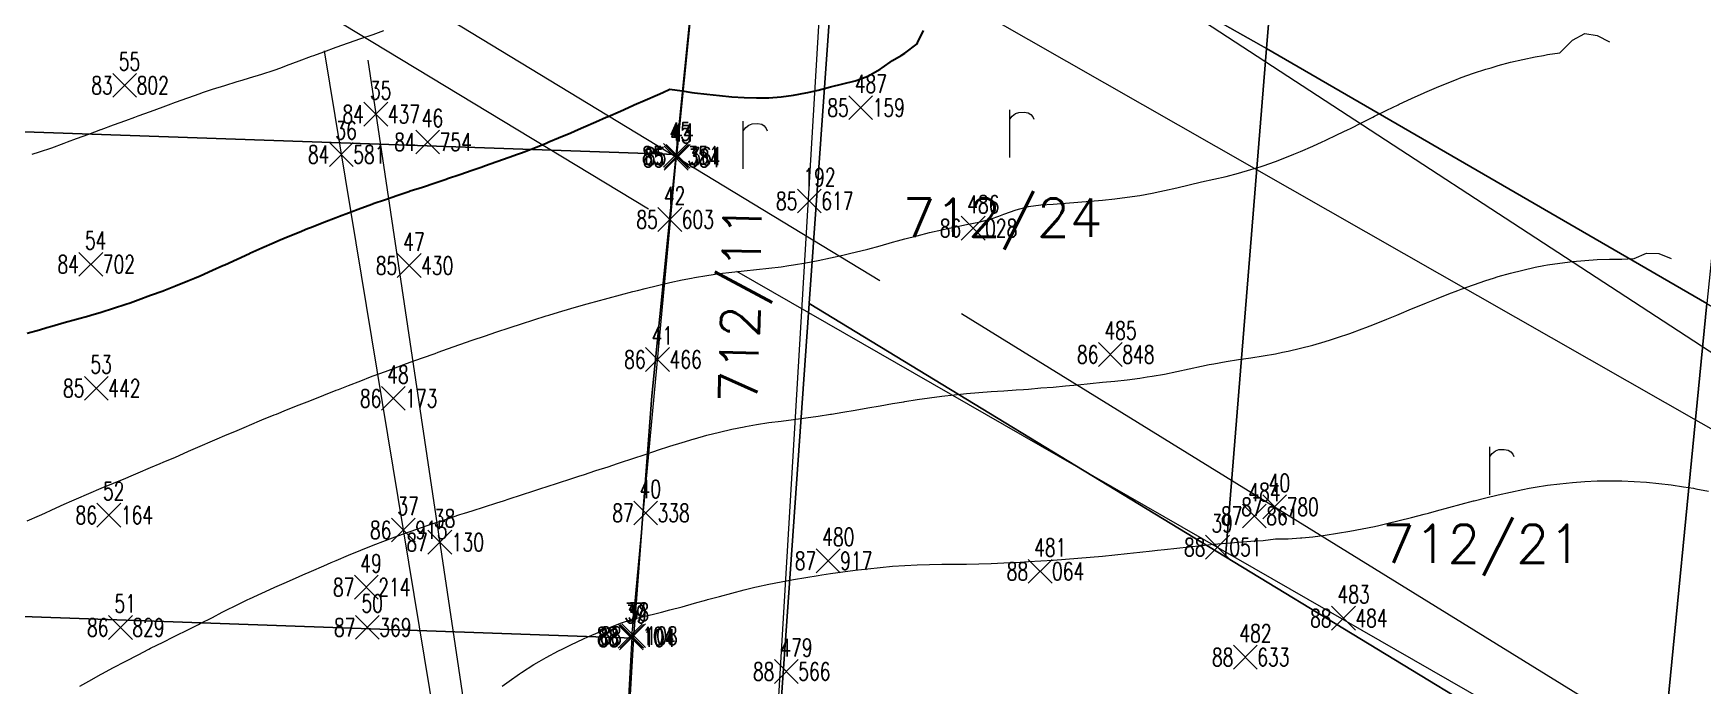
# Model space of a CAD drawing. Extents: x -443817 to 3, y -1171930 to -442383.
# Drawn here: x -442411.8 to -442341.8, y -1170158.9 to -1170131.6 of the extents above; entities that cross this region are included whole.
import ezdxf
from ezdxf.enums import TextEntityAlignment as Align

# ---------------------------------------------------------------- set-up
doc = ezdxf.new("R2010")
doc.units = 0
doc.header["$LTSCALE"] = 0.5
doc.header["$PDMODE"] = 3
doc.header["$PDSIZE"] = 0.5
doc.linetypes.add('121', pattern=[2, 1, -1])
for name, color, linetype in [('BO', 2, 'Continuous'), ('CB', 7, 'Continuous'), ('POLOHOPIS', 7, 'Continuous'), ('VB', 11, 'Continuous'), ('VYSKOPIS', 15, 'Continuous')]:
    doc.layers.add(name, color=color, linetype=linetype)
for name, color, linetype, lineweight in [('BO_PK', 1, 'Continuous', 0), ('CB_PK', 1, 'Continuous', 0), ('CESTA', 8, 'Continuous', 0), ('ELKABLE_NN_22', 166, 'Continuous', 0), ('ELKABLE_VN_110', 200, 'Continuous', 0), ('KLADPAR', 7, 'Continuous', 0), ('VB_PK', 1, 'Continuous', 0)]:
    doc.layers.add(name, color=color, linetype=linetype, lineweight=lineweight)
doc.styles.add('ROMANS', font='romans.shx', dxfattribs={"height": 0.2})
doc.styles.add('Style-simplex', font='simplex.shx')
doc.styles.add('T', font='romans.shx', dxfattribs={"width": 0.7, "height": 1.5})
doc.linetypes.add('660a', pattern='A,1.6,-3.3,1.6,-3.3,1.6,-6.4,["u",Style-simplex,S=0.1,R=0,X=0,Y=0],-6.4,1.6,-3.3,1.6,-3.3', length=34)
doc.linetypes.add('660aa', pattern='A,4.2,-6.4,["u",Style-simplex,S=0.1,R=0,X=0,Y=0],-6.4', length=17)
doc.linetypes.add('661a', pattern='A,1.6,-3.3,1.6,-3.3,1.6,-6.4,["v",Style-simplex,S=0.1,R=0,X=0,Y=0],-6.4,1.6,-3.3,1.6,-3.3', length=34)

# ---------------------------------------------------------------- blocks, each defined once
blk = doc.blocks.new('0')
at = {"layer": 'BO', "linetype": 'Continuous'}
blk.add_point((0, 0), dxfattribs=at)
at = {"linetype": 'ByBlock', "style": 'T', "width": 0.7, "flags": 1}
blk.add_attdef('0', text='', height=1.5, dxfattribs=at).set_placement((0, 0), align=Align.MIDDLE)
at = {"layer": 'CB', "linetype": 'ByBlock', "style": 'T', "width": 0.7}
blk.add_attdef('C', (-0.5, 1.25), '', height=1.5, dxfattribs=at)
at = {"layer": 'VB', "linetype": 'ByBlock', "style": 'T', "width": 0.7}
blk.add_attdef('1', text='', height=1.5, dxfattribs=at).set_placement((-1, -0.75), align=Align.RIGHT)
at = {"layer": 'VB', "linetype": '121', "style": 'T', "width": 0.7}
blk.add_attdef('2', (1, -0.75), '', height=1.5, dxfattribs=at)
blk = doc.blocks.new('1')
at = {"layer": 'BO_PK', "linetype": 'Continuous'}
blk.add_point((0, 0), dxfattribs=at)
blk = doc.blocks.new('$479')
at = {"color": 0, "flags": 128}
for points in [[(0, 0), (0, 1.27), (0, 2)], [(0, 1.6), (0.1, 1.73), (0.23, 1.84), (0.37, 1.89), (0.6, 1.9), (0.77, 1.87), (0.87, 1.8), (0.96, 1.7), (1, 1.6)]]:
    blk.add_lwpolyline(points, dxfattribs=at)

msp = doc.modelspace()

# ---------------------------------------------------------------- linework, layer by layer
at = {"layer": 'CESTA', "lineweight": 0}
msp.add_line((-442386.704391, -1170156.827609), (-442384.835954, -1170136.721025), dxfattribs=at)
at = {"layer": 'CESTA', "lineweight": 0, "flags": 128}
for points in [[(-442378.329176, -1170121.866), (-442380.813732, -1170163.550699), (-442381.862, -1170177.056)], [(-442383.862305, -1170126.971666), (-442384.835954, -1170136.721025)], [(-442386.704391, -1170156.827609), (-442387.257, -1170166.679)]]:
    msp.add_lwpolyline(points, dxfattribs=at)
at = {"layer": 'ELKABLE_NN_22', "linetype": '660a', "lineweight": 0}
for p, q in [((-442442.633, -1170101.645), (-442376.318323, -1170141.912576)), ((-442443.73, -1170103.951), (-442386.00632, -1170138.907744)), ((-442397.773744, -1170132.681352), (-442391.623451, -1170173.853189)), ((-442382.327344, -1170141.528549), (-442337.6, -1170167.197)), ((-442372.904876, -1170143.297368), (-442336.392, -1170165.833))]:
    msp.add_line(p, q, dxfattribs=at)
at = {"layer": 'ELKABLE_NN_22', "linetype": '660aa', "lineweight": 0}
msp.add_line((-442399.599329, -1170132.286056), (-442392.710793, -1170174.020298), dxfattribs=at)
at = {"layer": 'ELKABLE_VN_110', "linetype": '661a', "lineweight": 0}
for p, q in [((-442380.773, -1170119.288), (-442329.233, -1170152.92)), ((-442382.486, -1170124.738), (-442330.296, -1170154.523))]:
    msp.add_line(p, q, dxfattribs=at)
at = {"layer": 'KLADPAR', "color": 7, "linetype": 'Continuous', "flags": 128}
for points in [[(-442376.24, -1170057), (-442377.33, -1170072.51), (-442374.46, -1170074.72), (-442375.04, -1170082.7), (-442377.82, -1170122.21), (-442379.28, -1170142.88), (-442380.72, -1170163.34), (-442383.04, -1170196.24), (-442385.65, -1170196.14), (-442388.92, -1170196.01), (-442387.8, -1170176.85), (-442387.21, -1170166.65), (-442386.64, -1170156.9), (-442385.87, -1170146.75), (-442384.86, -1170136.63), (-442383.87, -1170126.95), (-442382.83, -1170116.93), (-442381.81, -1170106.96), (-442380.78, -1170096.96), (-442379.76, -1170087.08), (-442378.64, -1170076.17), (-442377.34, -1170063.49), (-442376.24, -1170057)], [(-442357.62, -1170095.75), (-442357.12, -1170096.08), (-442360.12, -1170132.2), (-442377.82, -1170122.21), (-442375.04, -1170082.7), (-442373.04, -1170082.58), (-442370.62, -1170086.06), (-442367.41, -1170089.56), (-442363.07, -1170092.16), (-442362.38, -1170092.61), (-442365.22, -1170096.91), (-442365.34, -1170098.41), (-442371.82, -1170097.87), (-442372.56, -1170106.84), (-442364.09, -1170107.54), (-442364.24, -1170109.29), (-442359.75, -1170109.66), (-442358.74, -1170097.5), (-442357.62, -1170095.75)], [(-442382.83, -1170116.93), (-442383.87, -1170126.95), (-442384.86, -1170136.63), (-442516.11, -1170132.07), (-442517.43, -1170122.23), (-442518.75, -1170112.32), (-442382.83, -1170116.93)], [(-442384.86, -1170136.63), (-442385.87, -1170146.75), (-442386.64, -1170156.9), (-442513.4, -1170152.4), (-442514.13, -1170146.96), (-442515.85, -1170134.04), (-442516.11, -1170132.07), (-442384.86, -1170136.63)], [(-442309.33, -1170185.43), (-442309.83, -1170186.29), (-442311.12, -1170188.12), (-442313.31, -1170189.31), (-442330.92, -1170189.65), (-442380.72, -1170163.34), (-442379.28, -1170142.88), (-442361.84, -1170153.49), (-442343.78, -1170164.48), (-442326.74, -1170174.84), (-442309.33, -1170185.43)]]:
    msp.add_lwpolyline(points, close=True, dxfattribs=at)
for points in [[(-442360.12, -1170132.2), (-442357.12, -1170096.08), (-442338.07, -1170107.88)], [(-442338.07, -1170107.88), (-442341.67, -1170142.88), (-442360.12, -1170132.2)]]:
    msp.add_lwpolyline(points, dxfattribs=at)
at = {"layer": 'KLADPAR', "color": 7, "linetype": 'Continuous'}
for points in [[(-442360.12, -1170132.2), (-442361.84, -1170153.49), (-442379.28, -1170142.88), (-442377.82, -1170122.21)], [(-442341.67, -1170142.88), (-442343.78, -1170164.48), (-442361.84, -1170153.49), (-442360.12, -1170132.2)], [(-442323.86, -1170153.4), (-442326.74, -1170174.84), (-442343.78, -1170164.48), (-442341.67, -1170142.88)], [(-442513.4, -1170152.4), (-442386.64, -1170156.9), (-442387.21, -1170166.65), (-442512.18, -1170161.94)]]:
    msp.add_3dface(points, dxfattribs=at)
at = {"layer": 'POLOHOPIS', "lineweight": 0}
for centre, radius in [((-442384.835954, -1170136.721025), 0.070817), ((-442386.704391, -1170156.827609), 0.074682)]:
    msp.add_circle(centre, radius, dxfattribs=at)
for p in [(-442384.835954, -1170136.721025), (-442386.704391, -1170156.827609)]:
    msp.add_point(p, dxfattribs=at)
at = {"layer": 'VYSKOPIS', "linetype": 'Continuous', "lineweight": 30, "elevation": 385, "flags": 128}
msp.add_lwpolyline([(-442412.049437, -1170144.128269), (-442411.531499, -1170143.977222), (-442411.220749, -1170143.884709), (-442411.013561, -1170143.825796), (-442410.495623, -1170143.680825), (-442409.977685, -1170143.539081), (-442409.459747, -1170143.389616), (-442409.376923, -1170143.36633), (-442408.941809, -1170143.241164), (-442408.423872, -1170143.076956), (-442407.905934, -1170142.907496), (-442407.73333, -1170142.847951), (-442407.387996, -1170142.724494), (-442406.870058, -1170142.533202), (-442406.35212, -1170142.341721), (-442406.32076, -1170142.329571), (-442405.834182, -1170142.135939), (-442405.316244, -1170141.92984), (-442405.026864, -1170141.811192), (-442404.798306, -1170141.715135), (-442404.280368, -1170141.484801), (-442403.848796, -1170141.292813), (-442403.76243, -1170141.253897), (-442403.244493, -1170141.017614), (-442402.726555, -1170140.780825), (-442402.712203, -1170140.774434), (-442402.208617, -1170140.550427), (-442401.690679, -1170140.32003), (-442401.542733, -1170140.256055), (-442401.172741, -1170140.097985), (-442400.654803, -1170139.883027), (-442400.293852, -1170139.737676), (-442400.136865, -1170139.67522), (-442399.618927, -1170139.469058), (-442399.100989, -1170139.274792), (-442398.955319, -1170139.219297), (-442398.583051, -1170139.075591), (-442398.065113, -1170138.886008), (-442397.56393, -1170138.700918), (-442397.547176, -1170138.694716), (-442397.029238, -1170138.515764), (-442396.5113, -1170138.336812), (-442396.048873, -1170138.182538), (-442395.993362, -1170138.164188), (-442395.475424, -1170137.997385), (-442394.957486, -1170137.824571), (-442394.493163, -1170137.664159), (-442394.439548, -1170137.645366), (-442393.92161, -1170137.468185), (-442393.403672, -1170137.292966), (-442392.978232, -1170137.14578), (-442392.885734, -1170137.113761), (-442392.367797, -1170136.934556), (-442391.849859, -1170136.75206), (-442391.498455, -1170136.627401), (-442391.331921, -1170136.56678), (-442390.813983, -1170136.368212), (-442390.296045, -1170136.158), (-442390.182746, -1170136.109022), (-442389.778107, -1170135.940701), (-442389.260169, -1170135.720238), (-442388.962001, -1170135.590643), (-442388.742231, -1170135.496358), (-442388.224293, -1170135.27001), (-442387.782541, -1170135.072264), (-442387.706355, -1170135.039422), (-442387.188418, -1170134.813074), (-442386.67048, -1170134.580462), (-442386.611301, -1170134.553885), (-442386.152542, -1170134.355443), (-442385.634604, -1170134.131499), (-442385.418817, -1170134.035505), (-442385.116666, -1170133.904329), (-442384.598728, -1170133.965962), (-442384.19175, -1170134.035505), (-442384.08079, -1170134.051515), (-442383.562852, -1170134.105682), (-442383.044914, -1170134.160987), (-442382.526976, -1170134.213825), (-442382.009039, -1170134.248565), (-442381.491101, -1170134.265207), (-442380.973163, -1170134.2585), (-442380.455225, -1170134.220596), (-442379.937287, -1170134.149281), (-442379.419349, -1170134.054679), (-442379.333047, -1170134.035505), (-442378.901411, -1170133.935778), (-442378.383473, -1170133.802893), (-442377.865535, -1170133.672602), (-442377.347597, -1170133.542691), (-442377.273624, -1170133.517126), (-442376.82966, -1170133.346654), (-442376.311722, -1170133.052851), (-442376.22934, -1170132.998747), (-442375.793784, -1170132.689378), (-442375.423855, -1170132.480368), (-442375.275846, -1170132.395385), (-442374.757908, -1170131.999007), (-442374.739004, -1170131.961989), (-442374.4923, -1170131.44361)], dxfattribs=at)
at = {"layer": 'VYSKOPIS', "linetype": 'Continuous', "lineweight": 18, "flags": 128}
for points, elevation in [([(-442412.049437, -1170151.990267), (-442411.531499, -1170151.762654), (-442411.30958, -1170151.660396), (-442411.013561, -1170151.527447), (-442410.495623, -1170151.28819), (-442410.170078, -1170151.142016), (-442409.977685, -1170151.058805), (-442409.459747, -1170150.84119), (-442408.941809, -1170150.623637), (-442408.941809, -1170150.623637), (-442408.423872, -1170150.409755), (-442407.905934, -1170150.195937), (-442407.692676, -1170150.105258), (-442407.387996, -1170149.974018), (-442406.870058, -1170149.757478), (-442406.474017, -1170149.586879), (-442406.35212, -1170149.534358), (-442405.834182, -1170149.311237), (-442405.316244, -1170149.081789), (-442405.285833, -1170149.0685), (-442404.798306, -1170148.861136), (-442404.280368, -1170148.635421), (-442404.082348, -1170148.550121), (-442403.76243, -1170148.415717), (-442403.244493, -1170148.196077), (-442402.859769, -1170148.031742), (-442402.726555, -1170147.976183), (-442402.208617, -1170147.76015), (-442401.690679, -1170147.550381), (-442401.601911, -1170147.513363), (-442401.172741, -1170147.338524), (-442400.654803, -1170147.129134), (-442400.319711, -1170146.994984), (-442400.136865, -1170146.922593), (-442399.618927, -1170146.720544), (-442399.100989, -1170146.513622), (-442399.006848, -1170146.476604), (-442398.583051, -1170146.309928), (-442398.065113, -1170146.112499), (-442397.660475, -1170145.958225), (-442397.547176, -1170145.915512), (-442397.029238, -1170145.723714), (-442396.5113, -1170145.531284), (-442396.26074, -1170145.439846), (-442395.993362, -1170145.343346), (-442395.475424, -1170145.156484), (-442394.957486, -1170144.969685), (-442394.823829, -1170144.921467), (-442394.439548, -1170144.782823), (-442393.92161, -1170144.601973), (-442393.403672, -1170144.420933), (-442393.351891, -1170144.403088), (-442392.885734, -1170144.24217), (-442392.367797, -1170144.067268), (-442391.849859, -1170143.896479), (-442391.8142, -1170143.884709), (-442391.331921, -1170143.725626), (-442390.813983, -1170143.558507), (-442390.296045, -1170143.40088), (-442390.185085, -1170143.36633), (-442389.778107, -1170143.239582), (-442389.260169, -1170143.087144), (-442388.742231, -1170142.939072), (-442388.423515, -1170142.847951), (-442388.224293, -1170142.791569), (-442387.706355, -1170142.650711), (-442387.188418, -1170142.513459), (-442386.67048, -1170142.379688), (-442386.467844, -1170142.329571), (-442386.152542, -1170142.252308), (-442385.634604, -1170142.125498), (-442385.116666, -1170142.002167), (-442384.598728, -1170141.88757), (-442384.217103, -1170141.811192), (-442384.08079, -1170141.783856), (-442383.562852, -1170141.702037), (-442383.044914, -1170141.627558), (-442382.526976, -1170141.565355), (-442382.009039, -1170141.511884), (-442381.491101, -1170141.458477), (-442380.973163, -1170141.401906), (-442380.455225, -1170141.336412), (-442380.136508, -1170141.292813), (-442379.937287, -1170141.264907), (-442379.419349, -1170141.180114), (-442378.901411, -1170141.078678), (-442378.383473, -1170140.97161), (-442377.865535, -1170140.853279), (-442377.535944, -1170140.774434), (-442377.347597, -1170140.72881), (-442376.82966, -1170140.595862), (-442376.311722, -1170140.457598), (-442375.793784, -1170140.314271), (-442375.577997, -1170140.256055), (-442375.275846, -1170140.174489), (-442374.757908, -1170140.03806), (-442374.23997, -1170139.910427), (-442373.722032, -1170139.785894), (-442373.491894, -1170139.737676), (-442373.204094, -1170139.676675), (-442372.686156, -1170139.568848), (-442372.168218, -1170139.466084), (-442371.650281, -1170139.329402), (-442371.335863, -1170139.219297), (-442371.132343, -1170139.140072), (-442370.614405, -1170138.949097), (-442370.096467, -1170138.819945), (-442369.578529, -1170138.747997), (-442369.060591, -1170138.714206), (-442368.887987, -1170138.700918), (-442368.542653, -1170138.673961), (-442368.024715, -1170138.634412), (-442367.506777, -1170138.594546), (-442366.988839, -1170138.549935), (-442366.470901, -1170138.497477), (-442365.952964, -1170138.428376), (-442365.435026, -1170138.346557), (-442364.917088, -1170138.248981), (-442364.593377, -1170138.182538), (-442364.39915, -1170138.14261), (-442363.881212, -1170138.029657), (-442363.363274, -1170137.903353), (-442362.845336, -1170137.783756), (-442362.327398, -1170137.664159), (-442362.327398, -1170137.664159), (-442361.80946, -1170137.557788), (-442361.291522, -1170137.421739), (-442360.773585, -1170137.268541), (-442360.385131, -1170137.14578), (-442360.255647, -1170137.104269), (-442359.737709, -1170136.921584), (-442359.219771, -1170136.72542), (-442358.978126, -1170136.627401), (-442358.701833, -1170136.513753), (-442358.183895, -1170136.288987), (-442357.791522, -1170136.109022), (-442357.665957, -1170136.050552), (-442357.148019, -1170135.802373), (-442356.706267, -1170135.590643), (-442356.630081, -1170135.553562), (-442356.112143, -1170135.294372), (-442355.668242, -1170135.072264), (-442355.594206, -1170135.035182), (-442355.076268, -1170134.783396), (-442354.604041, -1170134.553885), (-442354.55833, -1170134.531611), (-442354.040392, -1170134.287228), (-442353.522454, -1170134.050313), (-442353.489071, -1170134.035505), (-442353.004516, -1170133.823712), (-442352.486578, -1170133.613373), (-442352.237219, -1170133.517126), (-442351.96864, -1170133.414868), (-442351.450702, -1170133.232372), (-442350.932764, -1170133.064431), (-442350.710845, -1170132.998747), (-442350.414827, -1170132.911106), (-442349.896889, -1170132.772399), (-442349.378951, -1170132.648247), (-442348.861013, -1170132.538774), (-442348.515742, -1170132.480368), (-442348.343075, -1170132.451133), (-442347.825137, -1170132.369251), (-442347.406272, -1170131.961989), (-442347.307199, -1170131.839418), (-442346.789261, -1170131.569218), (-442346.271323, -1170131.642938), (-442345.753385, -1170131.914277)], 386), ([(-442411.830363, -1170136.627401), (-442411.531499, -1170136.526408), (-442411.013561, -1170136.351379), (-442410.495623, -1170136.162872), (-442410.352798, -1170136.109022), (-442409.977685, -1170135.969429), (-442409.459747, -1170135.776682), (-442408.959702, -1170135.590643), (-442408.941809, -1170135.584125), (-442408.423872, -1170135.396251), (-442407.905934, -1170135.208313), (-442407.530884, -1170135.072264), (-442407.387996, -1170135.020375), (-442406.870058, -1170134.82902), (-442406.35212, -1170134.637033), (-442406.127735, -1170134.553885), (-442405.834182, -1170134.446374), (-442405.316244, -1170134.256728), (-442404.798306, -1170134.072524), (-442404.694744, -1170134.035505), (-442404.280368, -1170133.89876), (-442403.76243, -1170133.73683), (-442403.244493, -1170133.57838), (-442403.041035, -1170133.517126), (-442402.726555, -1170133.42436), (-442402.208617, -1170133.268947), (-442401.690679, -1170133.095564), (-442401.415524, -1170132.998747), (-442401.172741, -1170132.907246), (-442400.654803, -1170132.709374), (-442400.136865, -1170132.5165), (-442400.036654, -1170132.480368), (-442399.618927, -1170132.329638), (-442399.100989, -1170132.140688), (-442398.583051, -1170131.961989), (-442398.583051, -1170131.961989), (-442398.065113, -1170131.779367), (-442397.547176, -1170131.602629), (-442397.09613, -1170131.44361)], 384), ([(-442409.837705, -1170158.917703), (-442409.459747, -1170158.705593), (-442408.941809, -1170158.415017), (-442408.913042, -1170158.399324), (-442408.423872, -1170158.136211), (-442407.935586, -1170157.880945), (-442407.905934, -1170157.865442), (-442407.387996, -1170157.594672), (-442406.944094, -1170157.362566), (-442406.870058, -1170157.324409), (-442406.35212, -1170157.065219), (-442405.910368, -1170156.844187), (-442405.834182, -1170156.80546), (-442405.316244, -1170156.550131), (-442404.861088, -1170156.325808), (-442404.798306, -1170156.294358), (-442404.280368, -1170156.029537), (-442403.869091, -1170155.807429), (-442403.76243, -1170155.757692), (-442403.244493, -1170155.512233), (-442402.798504, -1170155.289049), (-442402.726555, -1170155.256208), (-442402.208617, -1170155.023152), (-442401.690679, -1170154.784085), (-442401.66109, -1170154.77067), (-442401.172741, -1170154.556788), (-442400.654803, -1170154.323543), (-442400.492062, -1170154.252291), (-442400.136865, -1170154.098651), (-442399.618927, -1170153.869961), (-442399.308177, -1170153.733912), (-442399.100989, -1170153.646461), (-442398.583051, -1170153.430427), (-442398.065113, -1170153.215533), (-442398.065113, -1170153.215533), (-442397.547176, -1170153.005701), (-442397.029238, -1170152.808208), (-442396.737898, -1170152.697154), (-442396.5113, -1170152.61274), (-442395.993362, -1170152.425878), (-442395.475424, -1170152.245028), (-442395.28556, -1170152.178775), (-442394.957486, -1170152.066835), (-442394.439548, -1170151.895982), (-442393.92161, -1170151.725193), (-442393.718153, -1170151.660396), (-442393.403672, -1170151.560225), (-442392.885734, -1170151.39222), (-442392.367797, -1170151.230354), (-442392.090366, -1170151.142016), (-442391.849859, -1170151.0645), (-442391.331921, -1170150.897697), (-442390.813983, -1170150.732097), (-442390.481041, -1170150.623637), (-442390.296045, -1170150.563333), (-442389.778107, -1170150.397986), (-442389.260169, -1170150.227196), (-442388.890241, -1170150.105258), (-442388.742231, -1170150.055838), (-442388.224293, -1170149.883087), (-442387.706355, -1170149.716474), (-442387.317902, -1170149.586879), (-442387.188418, -1170149.543154), (-442386.67048, -1170149.370846), (-442386.152542, -1170149.199613), (-442385.749736, -1170149.0685), (-442385.634604, -1170149.030976), (-442385.116666, -1170148.858668), (-442384.598728, -1170148.698193), (-442384.101528, -1170148.550121), (-442384.08079, -1170148.543983), (-442383.562852, -1170148.399391), (-442383.044914, -1170148.266759), (-442382.526976, -1170148.144947), (-442382.009039, -1170148.043385), (-442381.944296, -1170148.031742), (-442381.491101, -1170147.951061), (-442380.973163, -1170147.872216), (-442380.455225, -1170147.803875), (-442379.937287, -1170147.733066), (-442379.419349, -1170147.669408), (-442378.901411, -1170147.603472), (-442378.383473, -1170147.518994), (-442378.351102, -1170147.513363), (-442377.865535, -1170147.429708), (-442377.347597, -1170147.344282), (-442376.82966, -1170147.254173), (-442376.311722, -1170147.165836), (-442375.793784, -1170147.075601), (-442375.31043, -1170146.994984), (-442375.275846, -1170146.989162), (-442374.757908, -1170146.907596), (-442374.23997, -1170146.830016), (-442373.722032, -1170146.765915), (-442373.204094, -1170146.702193), (-442372.686156, -1170146.655557), (-442372.168218, -1170146.607718), (-442371.650281, -1170146.570257), (-442371.132343, -1170146.533492), (-442370.614405, -1170146.495778), (-442370.303655, -1170146.476604), (-442370.096467, -1170146.463632), (-442369.578529, -1170146.418957), (-442369.060591, -1170146.380547), (-442368.542653, -1170146.329355), (-442368.024715, -1170146.284554), (-442367.506777, -1170146.233361), (-442366.988839, -1170146.179448), (-442366.470901, -1170146.128888), (-442365.952964, -1170146.072), (-442365.435026, -1170146.009418), (-442365.116309, -1170145.958225), (-442364.917088, -1170145.926206), (-442364.39915, -1170145.835085), (-442363.881212, -1170145.727828), (-442363.363274, -1170145.614748), (-442362.845336, -1170145.504644), (-442362.521625, -1170145.439846), (-442362.327398, -1170145.40093), (-442361.80946, -1170145.308606), (-442361.291522, -1170145.229824), (-442360.773585, -1170145.157686), (-442360.255647, -1170145.074285), (-442359.737709, -1170144.982025), (-442359.446369, -1170144.921467), (-442359.219771, -1170144.874324), (-442358.701833, -1170144.75555), (-442358.183895, -1170144.620197), (-442357.665957, -1170144.473137), (-442357.440814, -1170144.403088), (-442357.148019, -1170144.309435), (-442356.630081, -1170144.129471), (-442356.112143, -1170143.942292), (-442355.964197, -1170143.884709), (-442355.594206, -1170143.738662), (-442355.076268, -1170143.534208), (-442354.665496, -1170143.36633), (-442354.55833, -1170143.321212), (-442354.040392, -1170143.103343), (-442353.522454, -1170142.893005), (-442353.411494, -1170142.847951), (-442353.004516, -1170142.680199), (-442352.486578, -1170142.474353), (-442352.108114, -1170142.329571), (-442351.96864, -1170142.276164), (-442351.450702, -1170142.089682), (-442350.932764, -1170141.911742), (-442350.612151, -1170141.811192), (-442350.414827, -1170141.750192), (-442349.896889, -1170141.605347), (-442349.378951, -1170141.475752), (-442348.861013, -1170141.36242), (-442348.502465, -1170141.292813), (-442348.343075, -1170141.262313), (-442347.825137, -1170141.18448), (-442347.307199, -1170141.117468), (-442346.789261, -1170141.071717), (-442346.271323, -1170141.041217), (-442345.753385, -1170141.025967), (-442345.235448, -1170141.025967), (-442344.71751, -1170140.997871), (-442344.199572, -1170140.774434), (-442344.199572, -1170140.774434), (-442344.199572, -1170140.774434), (-442343.681634, -1170140.789874), (-442343.163696, -1170140.995593)], 387), ([(-442392.141199, -1170158.917703), (-442391.849859, -1170158.702366), (-442391.422016, -1170158.399324), (-442391.331921, -1170158.337374), (-442390.813983, -1170158.008641), (-442390.593897, -1170157.880945), (-442390.296045, -1170157.710599), (-442389.778107, -1170157.435526), (-442389.630161, -1170157.362566), (-442389.260169, -1170157.182538), (-442388.742231, -1170156.931765), (-442388.553948, -1170156.844187), (-442388.224293, -1170156.708074), (-442387.706355, -1170156.487801), (-442387.325552, -1170156.325808), (-442387.188418, -1170156.277653), (-442386.67048, -1170156.111673), (-442386.152542, -1170155.982015), (-442385.634604, -1170155.851534), (-442385.462, -1170155.807429), (-442385.116666, -1170155.72099), (-442384.598728, -1170155.583675), (-442384.08079, -1170155.437944), (-442383.562852, -1170155.294618), (-442383.542936, -1170155.289049), (-442383.044914, -1170155.151165), (-442382.526976, -1170155.010307), (-442382.009039, -1170154.878877), (-442381.561786, -1170154.77067), (-442381.491101, -1170154.753901), (-442380.973163, -1170154.641076), (-442380.455225, -1170154.53964), (-442379.937287, -1170154.443836), (-442379.419349, -1170154.354803), (-442378.901411, -1170154.275072), (-442378.753465, -1170154.252291), (-442378.383473, -1170154.19591), (-442377.865535, -1170154.122696), (-442377.347597, -1170154.055051), (-442376.82966, -1170153.993102), (-442376.311722, -1170153.93672), (-442375.793784, -1170153.891666), (-442375.275846, -1170153.857812), (-442374.757908, -1170153.834209), (-442374.23997, -1170153.818389), (-442373.722032, -1170153.807126), (-442373.204094, -1170153.801494), (-442372.686156, -1170153.795862), (-442372.168218, -1170153.784598), (-442371.650281, -1170153.768083), (-442371.132343, -1170153.750997), (-442370.743889, -1170153.733912), (-442370.614405, -1170153.728027), (-442370.096467, -1170153.69354), (-442369.578529, -1170153.663989), (-442369.060591, -1170153.627857), (-442368.542653, -1170153.592484), (-442368.024715, -1170153.55129), (-442367.506777, -1170153.507438), (-442366.988839, -1170153.459789), (-442366.470901, -1170153.408406), (-442365.952964, -1170153.355759), (-442365.435026, -1170153.300896), (-442364.917088, -1170153.240212), (-442364.686949, -1170153.215533), (-442364.39915, -1170153.183894), (-442363.881212, -1170153.127006), (-442363.363274, -1170153.070119), (-442362.845336, -1170153.017091), (-442362.327398, -1170152.968936), (-442361.80946, -1170152.924704), (-442361.291522, -1170152.882687), (-442360.773585, -1170152.84434), (-442360.255647, -1170152.804601), (-442359.737709, -1170152.746511), (-442359.219771, -1170152.736134), (-442358.701833, -1170152.703608), (-442358.637091, -1170152.697154), (-442358.183895, -1170152.650011), (-442357.665957, -1170152.582683), (-442357.148019, -1170152.508647), (-442356.630081, -1170152.424296), (-442356.112143, -1170152.325834), (-442355.594206, -1170152.220792), (-442355.411423, -1170152.178775), (-442355.076268, -1170152.100626), (-442354.55833, -1170151.977169), (-442354.040392, -1170151.847574), (-442353.522454, -1170151.711462), (-442353.331641, -1170151.660396), (-442353.004516, -1170151.571489), (-442352.486578, -1170151.427467), (-442351.96864, -1170151.286798), (-442351.450702, -1170151.14961), (-442351.420291, -1170151.142016), (-442350.932764, -1170151.020015), (-442350.414827, -1170150.894407), (-442349.896889, -1170150.778354), (-442349.378951, -1170150.670717), (-442349.119982, -1170150.623637), (-442348.861013, -1170150.576495), (-442348.343075, -1170150.497966), (-442347.825137, -1170150.432219), (-442347.307199, -1170150.376407), (-442346.789261, -1170150.336479), (-442346.271323, -1170150.312559), (-442345.753385, -1170150.304586), (-442345.235448, -1170150.312559), (-442344.71751, -1170150.332049), (-442344.199572, -1170150.368434), (-442343.681634, -1170150.421146), (-442343.163696, -1170150.477843), (-442342.645758, -1170150.55884), (-442342.231382, -1170150.623637), (-442342.12782, -1170150.639837), (-442341.609882, -1170150.737033)], 388)]:
    msp.add_lwpolyline(points, dxfattribs=dict(at, elevation=elevation))

# ---------------------------------------------------------------- block references
at = {"lineweight": 0, "xscale": 0.5, "yscale": 0.5, "zscale": 0.5, "rotation": 359.9999999999999}
for p, values in [((-442407.957, -1170133.736), {'C': '55', '1': '83', '2': '802'}), ((-442377.122, -1170134.673), {'C': '487', '1': '85', '2': '159'}), ((-442395.264, -1170136.112), {'C': '46', '1': '84', '2': '754'}), ((-442384.884, -1170136.669), {'C': '45', '1': '85', '2': '351'}), ((-442384.852, -1170136.79), {'C': '43', '1': '85', '2': '384'}), ((-442384.766, -1170136.71), {'C': '44', '1': '85', '2': '361'}), ((-442379.274, -1170138.583), {'C': '192', '1': '85', '2': '617'}), ((-442385.121, -1170139.362), {'C': '42', '1': '85', '2': '603'}), ((-442372.411, -1170139.723), {'C': '486', '1': '86', '2': '028'}), ((-442409.376, -1170141.235), {'C': '54', '1': '84', '2': '702'}), ((-442396.04, -1170141.29), {'C': '47', '1': '85', '2': '430'}), ((-442385.632, -1170145.225), {'C': '41', '1': '86', '2': '466'}), ((-442366.663, -1170145.013), {'C': '485', '1': '86', '2': '848'}), ((-442409.144, -1170146.431), {'C': '53', '1': '85', '2': '442'}), ((-442396.706, -1170146.855), {'C': '48', '1': '86', '2': '173'}), ((-442408.619, -1170151.745), {'C': '52', '1': '86', '2': '164'}), ((-442386.133, -1170151.655), {'C': '40', '1': '87', '2': '338'}), ((-442360.631, -1170151.781), {'C': '484', '1': '87', '2': '861'}), ((-442378.485, -1170153.661), {'C': '480', '1': '87', '2': '917'}), ((-442369.607, -1170154.102), {'C': '481', '1': '88', '2': '064'}), ((-442397.836, -1170154.769), {'C': '49', '1': '87', '2': '214'}), ((-442408.138, -1170156.454), {'C': '51', '1': '86', '2': '829'}), ((-442397.79, -1170156.451), {'C': '50', '1': '87', '2': '369'}), ((-442356.895, -1170156.065), {'C': '483', '1': '88', '2': '484'}), ((-442386.778, -1170156.815), {'C': '37', '1': '88', '2': '104'}), ((-442386.732, -1170156.897), {'C': '39', '1': '88', '2': '104'}), ((-442386.635, -1170156.8), {'C': '38', '1': '88', '2': '108'}), ((-442361.008, -1170157.7), {'C': '482', '1': '88', '2': '633'}), ((-442380.239, -1170158.302), {'C': '479', '1': '88', '2': '566'})]:
    msp.add_blockref('0', p, dxfattribs=at).add_auto_attribs(values)
at = {"lineweight": 0}
ref = msp.add_blockref('1', (-442397.435, -1170134.949), dxfattribs=dict(at, xscale=0.5, yscale=0.5, zscale=0.5, rotation=359.9999999999999))
ref.add_attrib('C', '35', (-442397.685, -1170134.324), dxfattribs={"layer": 'CB_PK', "linetype": 'ByBlock', "height": 0.75, "style": 'T', "width": 0.7})
ref.add_attrib('1', '84', dxfattribs={"layer": 'VB_PK', "linetype": 'ByBlock', "height": 0.75, "style": 'T', "width": 0.7}).set_placement((-442397.935, -1170135.324), align=Align.RIGHT)
ref.add_attrib('2', '437', (-442396.935, -1170135.324), dxfattribs={"layer": 'VB_PK', "linetype": '121', "height": 0.75, "style": 'T', "width": 0.7})
ref = msp.add_blockref('1', (-442398.882, -1170136.632), dxfattribs=dict(at, xscale=0.5, yscale=0.5, zscale=0.5, rotation=359.9999999999999))
ref.add_attrib('C', '36', (-442399.132, -1170136.007), dxfattribs={"layer": 'CB_PK', "linetype": 'ByBlock', "height": 0.75, "style": 'T', "width": 0.7})
ref.add_attrib('1', '84', dxfattribs={"layer": 'VB_PK', "linetype": 'ByBlock', "height": 0.75, "style": 'T', "width": 0.7}).set_placement((-442399.382, -1170137.007), align=Align.RIGHT)
ref.add_attrib('2', '581', (-442398.382, -1170137.007), dxfattribs={"layer": 'VB_PK', "linetype": '121', "height": 0.75, "style": 'T', "width": 0.7})
ref = msp.add_blockref('1', (-442359.78, -1170151.398), dxfattribs=dict(at, xscale=0.5, yscale=0.5, zscale=0.5, rotation=359.9999999999999))
ref.add_attrib('C', '40', (-442360.03, -1170150.773), dxfattribs={"layer": 'CB_PK', "linetype": 'ByBlock', "height": 0.75, "style": 'T', "width": 0.7})
ref.add_attrib('1', '87', dxfattribs={"layer": 'VB_PK', "linetype": 'ByBlock', "height": 0.75, "style": 'T', "width": 0.7}).set_placement((-442360.28, -1170151.773), align=Align.RIGHT)
ref.add_attrib('2', '780', (-442359.28, -1170151.773), dxfattribs={"layer": 'VB_PK', "linetype": '121', "height": 0.75, "style": 'T', "width": 0.7})
ref = msp.add_blockref('1', (-442396.284, -1170152.372), dxfattribs=dict(at, xscale=0.5, yscale=0.5, zscale=0.5, rotation=359.9999999999999))
ref.add_attrib('C', '37', (-442396.534, -1170151.747), dxfattribs={"layer": 'CB_PK', "linetype": 'ByBlock', "height": 0.75, "style": 'T', "width": 0.7})
ref.add_attrib('1', '86', dxfattribs={"layer": 'VB_PK', "linetype": 'ByBlock', "height": 0.75, "style": 'T', "width": 0.7}).set_placement((-442396.784, -1170152.747), align=Align.RIGHT)
ref.add_attrib('2', '915', (-442395.784, -1170152.747), dxfattribs={"layer": 'VB_PK', "linetype": '121', "height": 0.75, "style": 'T', "width": 0.7})
ref = msp.add_blockref('1', (-442394.756, -1170152.883), dxfattribs=dict(at, xscale=0.5, yscale=0.5, zscale=0.5, rotation=359.9999999999999))
ref.add_attrib('C', '38', (-442395.006, -1170152.258), dxfattribs={"layer": 'CB_PK', "linetype": 'ByBlock', "height": 0.75, "style": 'T', "width": 0.7})
ref.add_attrib('1', '87', dxfattribs={"layer": 'VB_PK', "linetype": 'ByBlock', "height": 0.75, "style": 'T', "width": 0.7}).set_placement((-442395.256, -1170153.258), align=Align.RIGHT)
ref.add_attrib('2', '130', (-442394.256, -1170153.258), dxfattribs={"layer": 'VB_PK', "linetype": '121', "height": 0.75, "style": 'T', "width": 0.7})
ref = msp.add_blockref('1', (-442362.178, -1170153.092), dxfattribs=dict(at, xscale=0.5, yscale=0.5, zscale=0.5, rotation=359.9999999999999))
ref.add_attrib('C', '39', (-442362.428, -1170152.467), dxfattribs={"layer": 'CB_PK', "linetype": 'ByBlock', "height": 0.75, "style": 'T', "width": 0.7})
ref.add_attrib('1', '88', dxfattribs={"layer": 'VB_PK', "linetype": 'ByBlock', "height": 0.75, "style": 'T', "width": 0.7}).set_placement((-442362.678, -1170153.467), align=Align.RIGHT)
ref.add_attrib('2', '051', (-442361.678, -1170153.467), dxfattribs={"layer": 'VB_PK', "linetype": '121', "height": 0.75, "style": 'T', "width": 0.7})
at = {"layer": 'KLADPAR', "color": 7, "linetype": 'Continuous'}
for p in [(-442370.87, -1170136.76), (-442382.04, -1170137.24), (-442350.76, -1170150.89)]:
    msp.add_blockref('$479', p, dxfattribs=at)

# ---------------------------------------------------------------- texts
at = {"layer": 'KLADPAR', "color": 7, "linetype": 'Continuous', "style": 'ROMANS'}
for s, p in [('712/24', (-442371.18, -1170138.48)), ('712/21', (-442351.1, -1170152.15))]:
    msp.add_text(s, height=1.6, dxfattribs=at).set_placement(p, align=Align.TOP_CENTER)
msp.add_text('712/11', height=1.6, rotation=88.637, dxfattribs=at).set_placement((-442382.96, -1170142.86), align=Align.TOP_CENTER)

doc.saveas('drawing.dxf')
